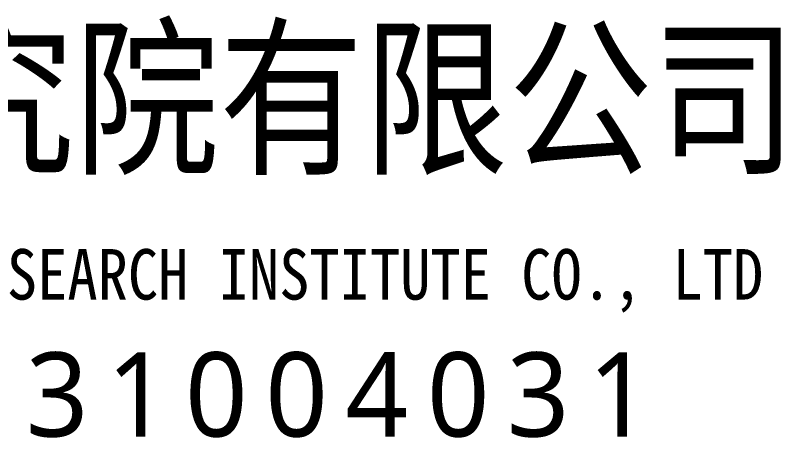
# Paper-space layout 'FL-00-00 图纸目录' of a CAD drawing. Header units: millimetres. Extents: x 71 to 491, y 93 to 390.
# Drawn here: x 106.54 to 124.71, y 326.41 to 336.44 of the extents above; entities that cross this region are included whole.
import ezdxf

# ---------------------------------------------------------------- set-up
doc = ezdxf.new("R2010")
doc.units = ezdxf.units.MM
doc.header["$MEASUREMENT"] = 0
for name, color, linetype in [('0E-TK-K', 11, 'CONTINUOUS'), ('2017_11-sheet-LOGO$0$C-SHET-TTLB', 11, 'CONTINUOUS'), ('C-SHET-TTLB', 11, 'CONTINUOUS')]:
    doc.layers.add(name, color=color, linetype=linetype)
doc.styles.add('2017_11-sheet-LOGO$0$微软雅黑L', font='')
doc.styles.add('2017_11-sheet-LOGO$0$黑体', font='')
doc.styles.add('黑体', font='', dxfattribs={"width": 0.8})
doc.styles.get('2017_11-sheet-LOGO$0$微软雅黑L').set_extended_font_data('Microsoft YaHei Light')
doc.styles.get('2017_11-sheet-LOGO$0$黑体').set_extended_font_data('SimHei')
doc.styles.get('黑体').set_extended_font_data('SimHei')

# ---------------------------------------------------------------- blocks, each defined once
blk = doc.blocks.new('华东院_2018华东院A3目录_2022_02-sheet-LOGO')
at = {"layer": '2017_11-sheet-LOGO$0$C-SHET-TTLB', "style": '2017_11-sheet-LOGO$0$黑体', "width": 0.88}
blk.add_text('EAST CHINA ARCHITECTURAL DESIGN & RESEARCH INSTITUTE CO., LTD', height=1.2, dxfattribs=at).set_placement((9.165, 240.835))
at = {"layer": '2017_11-sheet-LOGO$0$C-SHET-TTLB', "style": '2017_11-sheet-LOGO$0$微软雅黑L'}
for s, p in [('3', (35.476, 237.582)), ('1', (37.393, 237.582)), ('0', (39.256, 237.582)), ('0', (41.16, 237.582)), ('4', (43.065, 237.582)), ('0', (44.998, 237.582)), ('3', (46.896, 237.582)), ('1', (48.822, 237.582))]:
    blk.add_text(s, height=2, dxfattribs=at).set_placement(p)
at = {"layer": 'C-SHET-TTLB', "insert": (9.205, 247.118), "char_height": 3, "attachment_point": 1, "style": '黑体'}
blk.add_mtext_dynamic_manual_height_columns('{\\fSimHei|b1|i0|c134|p49;\\W0.838;华东建筑设计研究院有限公司}', width=61.40037, gutter_width=18.242, heights=[8.641], dxfattribs=at)

psp = doc.layouts.new('FL-00-00 图纸目录')

# ---------------------------------------------------------------- block references
at = {"layer": '0E-TK-K'}
psp.add_blockref('华东院_2018华东院A3目录_2022_02-sheet-LOGO', (71.315, 88.855), dxfattribs=at)

doc.saveas('drawing.dxf')
